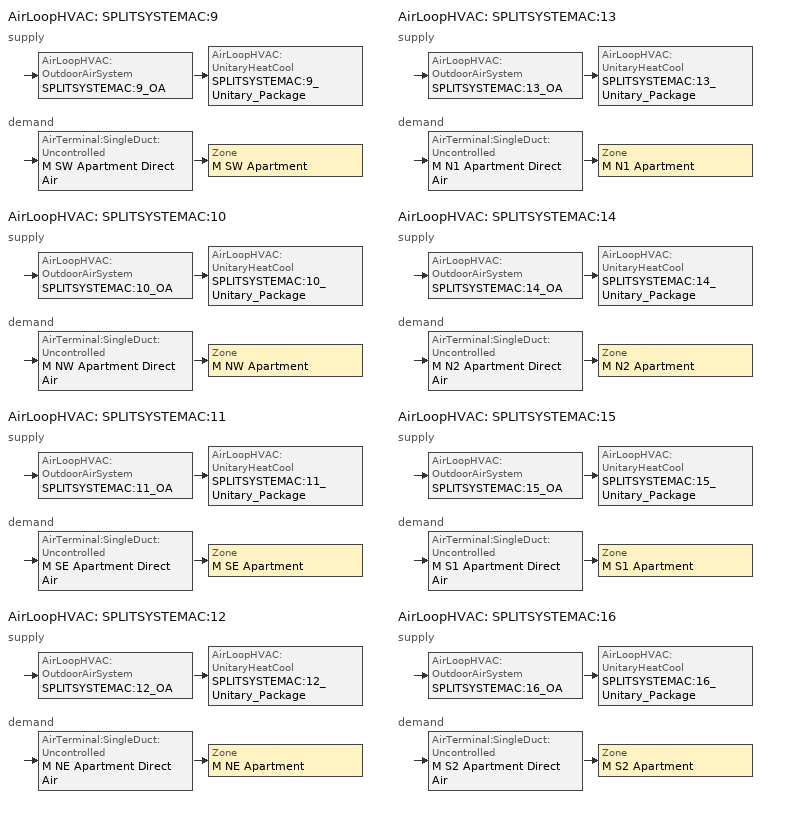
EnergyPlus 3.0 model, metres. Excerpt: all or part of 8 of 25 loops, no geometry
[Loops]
AirLoopHVAC 'SPLITSYSTEMAC:9'
 supply: AirLoopHVAC:OutdoorAirSystem 'SPLITSYSTEMAC:9_OA' > AirLoopHVAC:UnitaryHeatCool 'SPLITSYSTEMAC:9_Unitary_Package'
 demand: AirTerminal:SingleDuct:Uncontrolled 'M SW Apartment Direct Air' > Zone 'M SW Apartment'
AirLoopHVAC 'SPLITSYSTEMAC:10'
 supply: AirLoopHVAC:OutdoorAirSystem 'SPLITSYSTEMAC:10_OA' > AirLoopHVAC:UnitaryHeatCool 'SPLITSYSTEMAC:10_Unitary_Package'
 demand: AirTerminal:SingleDuct:Uncontrolled 'M NW Apartment Direct Air' > Zone 'M NW Apartment'
AirLoopHVAC 'SPLITSYSTEMAC:11'
 supply: AirLoopHVAC:OutdoorAirSystem 'SPLITSYSTEMAC:11_OA' > AirLoopHVAC:UnitaryHeatCool 'SPLITSYSTEMAC:11_Unitary_Package'
 demand: AirTerminal:SingleDuct:Uncontrolled 'M SE Apartment Direct Air' > Zone 'M SE Apartment'
AirLoopHVAC 'SPLITSYSTEMAC:12'
 supply: AirLoopHVAC:OutdoorAirSystem 'SPLITSYSTEMAC:12_OA' > AirLoopHVAC:UnitaryHeatCool 'SPLITSYSTEMAC:12_Unitary_Package'
 demand: AirTerminal:SingleDuct:Uncontrolled 'M NE Apartment Direct Air' > Zone 'M NE Apartment'
AirLoopHVAC 'SPLITSYSTEMAC:13'
 supply: AirLoopHVAC:OutdoorAirSystem 'SPLITSYSTEMAC:13_OA' > AirLoopHVAC:UnitaryHeatCool 'SPLITSYSTEMAC:13_Unitary_Package'
 demand: AirTerminal:SingleDuct:Uncontrolled 'M N1 Apartment Direct Air' > Zone 'M N1 Apartment'
AirLoopHVAC 'SPLITSYSTEMAC:14'
 supply: AirLoopHVAC:OutdoorAirSystem 'SPLITSYSTEMAC:14_OA' > AirLoopHVAC:UnitaryHeatCool 'SPLITSYSTEMAC:14_Unitary_Package'
 demand: AirTerminal:SingleDuct:Uncontrolled 'M N2 Apartment Direct Air' > Zone 'M N2 Apartment'
AirLoopHVAC 'SPLITSYSTEMAC:15'
 supply: AirLoopHVAC:OutdoorAirSystem 'SPLITSYSTEMAC:15_OA' > AirLoopHVAC:UnitaryHeatCool 'SPLITSYSTEMAC:15_Unitary_Package'
 demand: AirTerminal:SingleDuct:Uncontrolled 'M S1 Apartment Direct Air' > Zone 'M S1 Apartment'
AirLoopHVAC 'SPLITSYSTEMAC:16'
 supply: AirLoopHVAC:OutdoorAirSystem 'SPLITSYSTEMAC:16_OA' > AirLoopHVAC:UnitaryHeatCool 'SPLITSYSTEMAC:16_Unitary_Package'
 demand: AirTerminal:SingleDuct:Uncontrolled 'M S2 Apartment Direct Air' > Zone 'M S2 Apartment'
[ComponentCost:LineItem]
Name | Line Item Type | Item | Cost per Each | Quantity | Cost per Unit of Output Capacity
Infiltration:M SW Apartment | General | M SW Apartment | 1 | 0.0372
People:M SW Apartment | General | M SW Apartment | 1 | 5
LIGHTING EQUIP:M SW Apartment | Lights | M SW Apartment |  |  | 1
ElectricEquipment:M SW Apartment:PlugMisc | General | M SW Apartment | 1 | 1.1779
Infiltration:M NW Apartment | General | M NW Apartment | 1 | 0.1116
People:M NW Apartment | General | M NW Apartment | 1 | 5
LIGHTING EQUIP:M NW Apartment | Lights | M NW Apartment |  |  | 1
ElectricEquipment:M NW Apartment:PlugMisc | General | M NW Apartment | 1 | 1.1779
Infiltration:M SE Apartment | General | M SE Apartment | 1 | 0.016
People:M SE Apartment | General | M SE Apartment | 1 | 5
LIGHTING EQUIP:M SE Apartment | Lights | M SE Apartment |  |  | 1
ElectricEquipment:M SE Apartment:PlugMisc | General | M SE Apartment | 1 | 1.1779
Infiltration:M NE Apartment | General | M NE Apartment | 1 | 0.0124
People:M NE Apartment | General | M NE Apartment | 1 | 5
LIGHTING EQUIP:M NE Apartment | Lights | M NE Apartment |  |  | 1
ElectricEquipment:M NE Apartment:PlugMisc | General | M NE Apartment | 1 | 1.1779
Infiltration:M N1 Apartment | General | M N1 Apartment | 1 | 0.0672
People:M N1 Apartment | General | M N1 Apartment | 1 | 5
LIGHTING EQUIP:M N1 Apartment | Lights | M N1 Apartment |  |  | 1
ElectricEquipment:M N1 Apartment:PlugMisc | General | M N1 Apartment | 1 | 1.1779
Infiltration:M N2 Apartment | General | M N2 Apartment | 1 | 0.0672
People:M N2 Apartment | General | M N2 Apartment | 1 | 5
LIGHTING EQUIP:M N2 Apartment | Lights | M N2 Apartment |  |  | 1
ElectricEquipment:M N2 Apartment:PlugMisc | General | M N2 Apartment | 1 | 1.1779
Infiltration:M S1 Apartment | General | M S1 Apartment | 1 | 0.0224
People:M S1 Apartment | General | M S1 Apartment | 1 | 5
LIGHTING EQUIP:M S1 Apartment | Lights | M S1 Apartment |  |  | 1
ElectricEquipment:M S1 Apartment:PlugMisc | General | M S1 Apartment | 1 | 1.1779
Infiltration:M S2 Apartment | General | M S2 Apartment | 1 | 0.0224
People:M S2 Apartment | General | M S2 Apartment | 1 | 5
LIGHTING EQUIP:M S2 Apartment | Lights | M S2 Apartment |  |  | 1
ElectricEquipment:M S2 Apartment:PlugMisc | General | M S2 Apartment | 1 | 1.1779
[Sizing:Zone] Zone Cooling Design Supply Air Temperature {C}=14; Zone Heating Design Supply Air Temperature {C}=40; Zone Cooling Design Supply Air Humidity Ratio {kg-H20/kg-air}=0.0085; Zone Heating Design Supply Air Humidity Ratio {kg-H20/kg-air}=0.008; Outdoor Air Method=Flow/Zone; Outside Air Flow per Zone Floor Area=0; Outside Air Flow per Zone {m3/s}=1.062; Zone Sizing Factor=0; Cooling Design Air Flow Method {Flow/Zone | DesignDay}=DesignDay; Cooling Design Air Flow Rate=0; Cooling Minimum Air Flow=0; Cooling Minimum Air Flow Fraction=0; Heating Design Air Flow Method {Flow/Zone | DesignDay}=DesignDay; Heating Design Air Flow Rate=0
M SW Apartment; M NW Apartment; M SE Apartment; M NE Apartment; M N1 Apartment; M N2 Apartment; M S1 Apartment; M S2 Apartment
[ZoneControl:Thermostat] Control Type Schedule=Dual Zone Control Type Sched
Name | Zone | Control 1
M SW Apartment Thermostat | M SW Apartment | M SW Apartment DualSPSched
M NW Apartment Thermostat | M NW Apartment | M NW Apartment DualSPSched
M SE Apartment Thermostat | M SE Apartment | M SE Apartment DualSPSched
M NE Apartment Thermostat | M NE Apartment | M NE Apartment DualSPSched
M N1 Apartment Thermostat | M N1 Apartment | M N1 Apartment DualSPSched
M N2 Apartment Thermostat | M N2 Apartment | M N2 Apartment DualSPSched
M S1 Apartment Thermostat | M S1 Apartment | M S1 Apartment DualSPSched
M S2 Apartment Thermostat | M S2 Apartment | M S2 Apartment DualSPSched
[ThermostatSetpoint:DualSetpoint] Heating Setpoint Temperature Schedule=APT_HTGSETP_SCH; Cooling Setpoint Temperature Schedule=APT_CLGSETP_SCH
M SW Apartment DualSPSched; M NW Apartment DualSPSched; M SE Apartment DualSPSched; M NE Apartment DualSPSched; M N1 Apartment DualSPSched; M N2 Apartment DualSPSched; M S1 Apartment DualSPSched; M S2 Apartment DualSPSched
[Zone equipment]
M SW Apartment: M SW Apartment Direct Air
M NW Apartment: M NW Apartment Direct Air
M SE Apartment: M SE Apartment Direct Air
M NE Apartment: M NE Apartment Direct Air
M N1 Apartment: M N1 Apartment Direct Air
M N2 Apartment: M N2 Apartment Direct Air
M S1 Apartment: M S1 Apartment Direct Air
M S2 Apartment: M S2 Apartment Direct Air
[AirTerminal:SingleDuct:Uncontrolled] Availability Schedule=ALWAYS_ON; Maximum Air Flow Rate {m3/s}=AUTOSIZE
M SW Apartment Direct Air; M NW Apartment Direct Air; M SE Apartment Direct Air; M NE Apartment Direct Air; M N1 Apartment Direct Air; M N2 Apartment Direct Air; M S1 Apartment Direct Air; M S2 Apartment Direct Air
[SetpointManager:SingleZone:Reheat] Control Variable=Temperature; Minimum Supply Air Temperature C=10; Maximum Supply Air Temperature C=50
Name | Control Zone | Setpoint Node or NodeList
SupAirTemp MngrM SW Apartment | M SW Apartment | SPLITSYSTEMAC:9 Supply Equipment Outlet Node
SupAirTemp MngrM NW Apartment | M NW Apartment | SPLITSYSTEMAC:10 Supply Equipment Outlet Node
SupAirTemp MngrM SE Apartment | M SE Apartment | SPLITSYSTEMAC:11 Supply Equipment Outlet Node
SupAirTemp MngrM NE Apartment | M NE Apartment | SPLITSYSTEMAC:12 Supply Equipment Outlet Node
SupAirTemp MngrM N1 Apartment | M N1 Apartment | SPLITSYSTEMAC:13 Supply Equipment Outlet Node
SupAirTemp MngrM N2 Apartment | M N2 Apartment | SPLITSYSTEMAC:14 Supply Equipment Outlet Node
SupAirTemp MngrM S1 Apartment | M S1 Apartment | SPLITSYSTEMAC:15 Supply Equipment Outlet Node
SupAirTemp MngrM S2 Apartment | M S2 Apartment | SPLITSYSTEMAC:16 Supply Equipment Outlet Node
[AirLoopHVAC] Design Supply Air Flow Rate {m3/s}=AUTOSIZE
SPLITSYSTEMAC:9; SPLITSYSTEMAC:10; SPLITSYSTEMAC:11; SPLITSYSTEMAC:12; SPLITSYSTEMAC:13; SPLITSYSTEMAC:14; SPLITSYSTEMAC:15; SPLITSYSTEMAC:16
[Sizing:System] Type Of Load To Size On {Sensible}=Sensible; Design Outdoor Air Flow Rate {m3/s}=AUTOSIZE; Minimum System Air Flow Ratio=1; Preheat Design Temperature {C}=7; Preheat Design Humidity Ratio {kg-H2O/kg-air}=0.008; Precool Design Temperature {C}=12.8; Precool Design Humidity Ratio {kg-H2O/kg-air}=0.008; Central Cooling Design Supply Air Temperature {C}=12.8; Central Heating Design Supply Air Temperature {C}=40; Sizing Option {Coincident | NonCoincident}=NonCoincident; 100% Outdoor Air in Cooling {Yes | No}=No; 100% Outdoor Air in Heating {Yes | No}=No; Central Cooling Design Supply Air Humidity Ratio {kg-H2O/kg-air}=0.0085; Central Heating Design Supply Air Humidity Ratio {kg-H2O/kg-air}=0.008; Cooling Design Air Flow Method=DesignDay; Cooling Design Air Flow Rate {m3/s}=0; Heating Design Air Flow Method=DesignDay; Heating Design Air Flow Rate {m3/s}=0
SPLITSYSTEMAC:9; SPLITSYSTEMAC:10; SPLITSYSTEMAC:11; SPLITSYSTEMAC:12; SPLITSYSTEMAC:13; SPLITSYSTEMAC:14; SPLITSYSTEMAC:15; SPLITSYSTEMAC:16
[SetpointManager:MixedAir] Control Variable=Temperature
Name | Setpoint Node or NodeList
SPLITSYSTEMAC:9_OAMixed Air Temp Manager | SPLITSYSTEMAC:9_OA-SPLITSYSTEMAC:9_Unitary_PackageNode
SPLITSYSTEMAC:10_OAMixed Air Temp Manager | SPLITSYSTEMAC:10_OA-SPLITSYSTEMAC:10_Unitary_PackageNode
SPLITSYSTEMAC:11_OAMixed Air Temp Manager | SPLITSYSTEMAC:11_OA-SPLITSYSTEMAC:11_Unitary_PackageNode
SPLITSYSTEMAC:12_OAMixed Air Temp Manager | SPLITSYSTEMAC:12_OA-SPLITSYSTEMAC:12_Unitary_PackageNode
SPLITSYSTEMAC:13_OAMixed Air Temp Manager | SPLITSYSTEMAC:13_OA-SPLITSYSTEMAC:13_Unitary_PackageNode
SPLITSYSTEMAC:14_OAMixed Air Temp Manager | SPLITSYSTEMAC:14_OA-SPLITSYSTEMAC:14_Unitary_PackageNode
SPLITSYSTEMAC:15_OAMixed Air Temp Manager | SPLITSYSTEMAC:15_OA-SPLITSYSTEMAC:15_Unitary_PackageNode
SPLITSYSTEMAC:16_OAMixed Air Temp Manager | SPLITSYSTEMAC:16_OA-SPLITSYSTEMAC:16_Unitary_PackageNode
[Controller:OutdoorAir] Minimum Outdoor Air Flow Rate {m3/s}=AUTOSIZE; Maximum Outdoor Air Flow Rate {m3/s}=AUTOSIZE; Economizer Control Type=NoEconomizer; Economizer Control Action Type=ModulateFlow; Economizer Maximum Limit Dry-Bulb Temperature {C}=28; Economizer Maximum Limit Enthalpy {J/kg}=64000; Economizer Minimum Limit Dry-Bulb Temperature {C}=0; Lockout Type=NoLockout; Minimum Limit Type=FixedMinimum; Minimum Outdoor Air Schedule=MinOA_Sched
SPLITSYSTEMAC:9_OA_Controller; SPLITSYSTEMAC:10_OA_Controller; SPLITSYSTEMAC:11_OA_Controller; SPLITSYSTEMAC:12_OA_Controller; SPLITSYSTEMAC:13_OA_Controller; SPLITSYSTEMAC:14_OA_Controller; SPLITSYSTEMAC:15_OA_Controller; SPLITSYSTEMAC:16_OA_Controller
[AirLoopHVAC:UnitaryHeatCool] Availability Schedule=ALWAYS_ON; Maximum Supply Air Temperature=AUTOSIZE; Supply Air Flow Rate During Cooling Operation=AUTOSIZE; Supply Air Flow Rate During Heating Operation=AUTOSIZE; Supply Air Flow Rate When No Cooling or Heating is Needed=AUTOSIZE; Fraction of Supply Air Flow That Goes Through the Controlling Zone=AUTOSIZE; Fan Placement=BlowThrough; Dehumidification Control Type=None
Name | Controlling Zone or Thermostat Location | Supply Fan | Heating Coil | Cooling Coil
SPLITSYSTEMAC:9_Unitary_Package | M SW Apartment | SPLITSYSTEMAC:9_Unitary_Package_fan | SPLITSYSTEMAC:9_Unitary_Package_HeatCoil | SPLITSYSTEMAC:9_Unitary_Package_CoolCoil
SPLITSYSTEMAC:10_Unitary_Package | M NW Apartment | SPLITSYSTEMAC:10_Unitary_Package_fan | SPLITSYSTEMAC:10_Unitary_Package_HeatCoil | SPLITSYSTEMAC:10_Unitary_Package_CoolCoil
SPLITSYSTEMAC:11_Unitary_Package | M SE Apartment | SPLITSYSTEMAC:11_Unitary_Package_fan | SPLITSYSTEMAC:11_Unitary_Package_HeatCoil | SPLITSYSTEMAC:11_Unitary_Package_CoolCoil
SPLITSYSTEMAC:12_Unitary_Package | M NE Apartment | SPLITSYSTEMAC:12_Unitary_Package_fan | SPLITSYSTEMAC:12_Unitary_Package_HeatCoil | SPLITSYSTEMAC:12_Unitary_Package_CoolCoil
SPLITSYSTEMAC:13_Unitary_Package | M N1 Apartment | SPLITSYSTEMAC:13_Unitary_Package_fan | SPLITSYSTEMAC:13_Unitary_Package_HeatCoil | SPLITSYSTEMAC:13_Unitary_Package_CoolCoil
SPLITSYSTEMAC:14_Unitary_Package | M N2 Apartment | SPLITSYSTEMAC:14_Unitary_Package_fan | SPLITSYSTEMAC:14_Unitary_Package_HeatCoil | SPLITSYSTEMAC:14_Unitary_Package_CoolCoil
SPLITSYSTEMAC:15_Unitary_Package | M S1 Apartment | SPLITSYSTEMAC:15_Unitary_Package_fan | SPLITSYSTEMAC:15_Unitary_Package_HeatCoil | SPLITSYSTEMAC:15_Unitary_Package_CoolCoil
SPLITSYSTEMAC:16_Unitary_Package | M S2 Apartment | SPLITSYSTEMAC:16_Unitary_Package_fan | SPLITSYSTEMAC:16_Unitary_Package_HeatCoil | SPLITSYSTEMAC:16_Unitary_Package_CoolCoil
[Fan:OnOff] Availability Schedule=HVACOperationSchd; Fan Efficiency=0.58; Pressure Rise=375; Maximum Flow Rate=AUTOSIZE; Motor Efficiency=0.9; Motor in Airstream Fraction=1
SPLITSYSTEMAC:9_Unitary_Package_fan; SPLITSYSTEMAC:10_Unitary_Package_fan; SPLITSYSTEMAC:11_Unitary_Package_fan; SPLITSYSTEMAC:12_Unitary_Package_fan; SPLITSYSTEMAC:13_Unitary_Package_fan; SPLITSYSTEMAC:14_Unitary_Package_fan; SPLITSYSTEMAC:15_Unitary_Package_fan; SPLITSYSTEMAC:16_Unitary_Package_fan
[Coil:Heating:Gas] Availability Schedule=ALWAYS_ON; Gas Burner Efficiency=0.78; Nominal Capacity=AUTOSIZE
SPLITSYSTEMAC:9_Unitary_Package_HeatCoil; SPLITSYSTEMAC:10_Unitary_Package_HeatCoil; SPLITSYSTEMAC:11_Unitary_Package_HeatCoil; SPLITSYSTEMAC:12_Unitary_Package_HeatCoil; SPLITSYSTEMAC:13_Unitary_Package_HeatCoil; SPLITSYSTEMAC:14_Unitary_Package_HeatCoil; SPLITSYSTEMAC:15_Unitary_Package_HeatCoil; SPLITSYSTEMAC:16_Unitary_Package_HeatCoil
[Coil:Cooling:DX:SingleSpeed] Availability Schedule=ALWAYS_ON; Rated Total Cooling Capacity {W}=AUTOSIZE; Rated Sensible Heat Ratio=AUTOSIZE; Rated COP=3.25; Rated Air Flow Rate=AUTOSIZE; Supply Air Fan Operating Mode=CyclingFanAndCompressor
Name | Total Cooling Capacity Function of Temperature Curve | Total Cooling Capacity Function of Flow Fraction Curve | Energy Input Ratio Function of Temperature Curve | Energy Input Ratio Function of Flow Fraction Curve | Part Load Fraction Correlation Curve
SPLITSYSTEMAC:9_Unitary_Package_CoolCoil | SPLITSYSTEMAC:9_Unitary_PackagecoolCapFT | SPLITSYSTEMAC:9_Unitary_PackagecoolFFF | SPLITSYSTEMAC:9_Unitary_PackagecoolEIRFT | SPLITSYSTEMAC:9_Unitary_PackagecoolEIRFFF | SPLITSYSTEMAC:9_Unitary_PackagecoolPLR
SPLITSYSTEMAC:10_Unitary_Package_CoolCoil | SPLITSYSTEMAC:10_Unitary_PackagecoolCapFT | SPLITSYSTEMAC:10_Unitary_PackagecoolFFF | SPLITSYSTEMAC:10_Unitary_PackagecoolEIRFT | SPLITSYSTEMAC:10_Unitary_PackagecoolEIRFFF | SPLITSYSTEMAC:10_Unitary_PackagecoolPLR
SPLITSYSTEMAC:11_Unitary_Package_CoolCoil | SPLITSYSTEMAC:11_Unitary_PackagecoolCapFT | SPLITSYSTEMAC:11_Unitary_PackagecoolFFF | SPLITSYSTEMAC:11_Unitary_PackagecoolEIRFT | SPLITSYSTEMAC:11_Unitary_PackagecoolEIRFFF | SPLITSYSTEMAC:11_Unitary_PackagecoolPLR
SPLITSYSTEMAC:12_Unitary_Package_CoolCoil | SPLITSYSTEMAC:12_Unitary_PackagecoolCapFT | SPLITSYSTEMAC:12_Unitary_PackagecoolFFF | SPLITSYSTEMAC:12_Unitary_PackagecoolEIRFT | SPLITSYSTEMAC:12_Unitary_PackagecoolEIRFFF | SPLITSYSTEMAC:12_Unitary_PackagecoolPLR
SPLITSYSTEMAC:13_Unitary_Package_CoolCoil | SPLITSYSTEMAC:13_Unitary_PackagecoolCapFT | SPLITSYSTEMAC:13_Unitary_PackagecoolFFF | SPLITSYSTEMAC:13_Unitary_PackagecoolEIRFT | SPLITSYSTEMAC:13_Unitary_PackagecoolEIRFFF | SPLITSYSTEMAC:13_Unitary_PackagecoolPLR
SPLITSYSTEMAC:14_Unitary_Package_CoolCoil | SPLITSYSTEMAC:14_Unitary_PackagecoolCapFT | SPLITSYSTEMAC:14_Unitary_PackagecoolFFF | SPLITSYSTEMAC:14_Unitary_PackagecoolEIRFT | SPLITSYSTEMAC:14_Unitary_PackagecoolEIRFFF | SPLITSYSTEMAC:14_Unitary_PackagecoolPLR
SPLITSYSTEMAC:15_Unitary_Package_CoolCoil | SPLITSYSTEMAC:15_Unitary_PackagecoolCapFT | SPLITSYSTEMAC:15_Unitary_PackagecoolFFF | SPLITSYSTEMAC:15_Unitary_PackagecoolEIRFT | SPLITSYSTEMAC:15_Unitary_PackagecoolEIRFFF | SPLITSYSTEMAC:15_Unitary_PackagecoolPLR
SPLITSYSTEMAC:16_Unitary_Package_CoolCoil | SPLITSYSTEMAC:16_Unitary_PackagecoolCapFT | SPLITSYSTEMAC:16_Unitary_PackagecoolFFF | SPLITSYSTEMAC:16_Unitary_PackagecoolEIRFT | SPLITSYSTEMAC:16_Unitary_PackagecoolEIRFFF | SPLITSYSTEMAC:16_Unitary_PackagecoolPLR
[Schedule:Compact]
APT_HTGSETP_SCH: THROUGH: 12/31, FOR:AllDays, UNTIL: 24:00, 21.1
APT_CLGSETP_SCH: THROUGH: 12/31, FOR:AllDays, UNTIL: 24:00, 23.9
ALWAYS_ON; HVACOperationSchd; MinOA_Sched: Through: 12/31, For: AllDays, Until: 24:00, 1
Dual Zone Control Type Sched: Through: 12/31, For: AllDays, Until: 24:00, 4
[Curve:Biquadratic] Minimum Value of x=12.77778; Maximum Value of x=23.88889; Minimum Value of y=21.11111; Maximum Value of y=46.11111
Name | Coefficient1 Constant | Coefficient2 x | Coefficient3 x**2 | Coefficient4 y | Coefficient5 y**2 | Coefficient6 x*y
SPLITSYSTEMAC:9_Unitary_PackagecoolCapFT; SPLITSYSTEMAC:10_Unitary_PackagecoolCapFT; SPLITSYSTEMAC:11_Unitary_PackagecoolCapFT; SPLITSYSTEMAC:12_Unitary_PackagecoolCapFT; SPLITSYSTEMAC:13_Unitary_PackagecoolCapFT; SPLITSYSTEMAC:14_Unitary_PackagecoolCapFT; SPLITSYSTEMAC:15_Unitary_PackagecoolCapFT; SPLITSYSTEMAC:16_Unitary_PackagecoolCapFT | 0.766956 | 0.0107756 | -4.14703e-05 | 0.00134961 | -0.000261144 | 0.000457488
SPLITSYSTEMAC:9_Unitary_PackagecoolEIRFT; SPLITSYSTEMAC:10_Unitary_PackagecoolEIRFT; SPLITSYSTEMAC:11_Unitary_PackagecoolEIRFT; SPLITSYSTEMAC:12_Unitary_PackagecoolEIRFT; SPLITSYSTEMAC:13_Unitary_PackagecoolEIRFT; SPLITSYSTEMAC:14_Unitary_PackagecoolEIRFT; SPLITSYSTEMAC:15_Unitary_PackagecoolEIRFT; SPLITSYSTEMAC:16_Unitary_PackagecoolEIRFT | 0.297145 | 0.0430933 | -0.000748766 | 0.00597727 | 0.000482112 | -0.000956448
[Curve:Quadratic]
Name | Coefficient1 Constant | Coefficient2 x | Coefficient3 x**2 | Minimum Value of x | Maximum Value of x
SPLITSYSTEMAC:9_Unitary_PackagecoolFFF; SPLITSYSTEMAC:10_Unitary_PackagecoolFFF; SPLITSYSTEMAC:11_Unitary_PackagecoolFFF; SPLITSYSTEMAC:12_Unitary_PackagecoolFFF; SPLITSYSTEMAC:13_Unitary_PackagecoolFFF; SPLITSYSTEMAC:14_Unitary_PackagecoolFFF; SPLITSYSTEMAC:15_Unitary_PackagecoolFFF; SPLITSYSTEMAC:16_Unitary_PackagecoolFFF | 0.8 | 0.2 | 0 | 0.5 | 1.5
SPLITSYSTEMAC:9_Unitary_PackagecoolEIRFFF; SPLITSYSTEMAC:10_Unitary_PackagecoolEIRFFF; SPLITSYSTEMAC:11_Unitary_PackagecoolEIRFFF; SPLITSYSTEMAC:12_Unitary_PackagecoolEIRFFF; SPLITSYSTEMAC:13_Unitary_PackagecoolEIRFFF; SPLITSYSTEMAC:14_Unitary_PackagecoolEIRFFF; SPLITSYSTEMAC:15_Unitary_PackagecoolEIRFFF; SPLITSYSTEMAC:16_Unitary_PackagecoolEIRFFF | 1.156 | -0.1816 | 0.0256 | 0.5 | 1.5
SPLITSYSTEMAC:9_Unitary_PackagecoolPLR; SPLITSYSTEMAC:10_Unitary_PackagecoolPLR; SPLITSYSTEMAC:11_Unitary_PackagecoolPLR; SPLITSYSTEMAC:12_Unitary_PackagecoolPLR; SPLITSYSTEMAC:13_Unitary_PackagecoolPLR; SPLITSYSTEMAC:14_Unitary_PackagecoolPLR; SPLITSYSTEMAC:15_Unitary_PackagecoolPLR; SPLITSYSTEMAC:16_Unitary_PackagecoolPLR | 0.75 | 0.25 | 0 | 0 | 1
